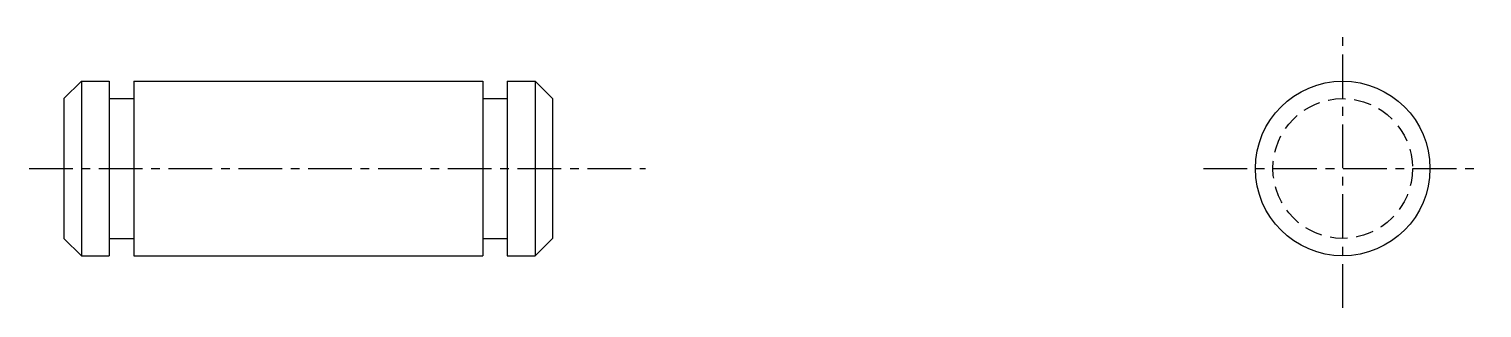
# Model space of a CAD drawing. Extents: x -32 to 99, y 9 to 165.
# Drawn here: x 57.8 to 99.43, y 157.33 to 165.31 of the extents above; entities outside this region: 2.
import ezdxf

# ---------------------------------------------------------------- set-up
doc = ezdxf.new("R2010")
doc.units = 0
doc.linetypes.add('CENTER', pattern=[2, 1.25, -0.25, 0.25, -0.25])
doc.linetypes.add('DASHED', pattern=[0.75, 0.5, -0.25])
doc.layers.get('0').update_dxf_attribs({"linetype": 'CONTINUOUS'})
doc.layers.add('CENTER', color=1, linetype='CENTER')

msp = doc.modelspace()

# ---------------------------------------------------------------- linework, layer by layer
at = {"color": 7, "linetype": 'CONTINUOUS'}
for p, q in [((58.804, 163.322), (59.304, 163.822)), ((59.304, 163.822), (59.304, 158.822)), ((59.304, 163.822), (60.104, 163.822)), ((60.104, 163.822), (60.104, 158.822)), ((60.804, 163.822), (70.804, 163.822)), ((60.804, 163.822), (60.804, 158.822)), ((70.804, 163.822), (70.804, 158.822)), ((71.504, 163.822), (71.504, 158.822)), ((71.504, 163.822), (72.304, 163.822)), ((72.304, 163.822), (72.304, 158.822)), ((72.304, 163.822), (72.804, 163.322)), ((58.804, 163.322), (58.804, 159.322)), ((60.104, 163.322), (60.804, 163.322)), ((70.804, 163.322), (71.504, 163.322)), ((72.804, 163.322), (72.804, 159.322)), ((58.804, 159.322), (59.304, 158.822)), ((60.104, 159.322), (60.804, 159.322)), ((70.804, 159.322), (71.504, 159.322)), ((72.804, 159.322), (72.304, 158.822)), ((59.304, 158.822), (60.104, 158.822)), ((60.804, 158.822), (70.804, 158.822)), ((63.304, 158.822), (63.304, 158.822)), ((65.804, 158.822), (65.804, 158.822)), ((71.504, 158.822), (72.304, 158.822))]:
    msp.add_line(p, q, dxfattribs=at)
msp.add_circle((95.444, 161.322), 2.5, dxfattribs=at)
at = {"color": 3, "linetype": 'DASHED'}
msp.add_circle((95.444, 161.322), 2, dxfattribs=at)
at = {"layer": 'CENTER', "color": 1, "linetype": 'CENTER'}
for p, q in [((95.444, 157.333), (95.444, 165.311)), ((57.804, 161.322), (75.471, 161.322)), ((91.455, 161.322), (99.433, 161.322))]:
    msp.add_line(p, q, dxfattribs=at)

# ---------------------------------------------------------------- texts
at = {"color": 7, "linetype": 'CONTINUOUS'}
for s, p in [('CCG 5-10', (-32.315, 38.928)), ('CCG05', (-32.315, 8.928))]:
    msp.add_text(s, height=8, dxfattribs=at).set_placement(p)

doc.saveas('drawing.dxf')
